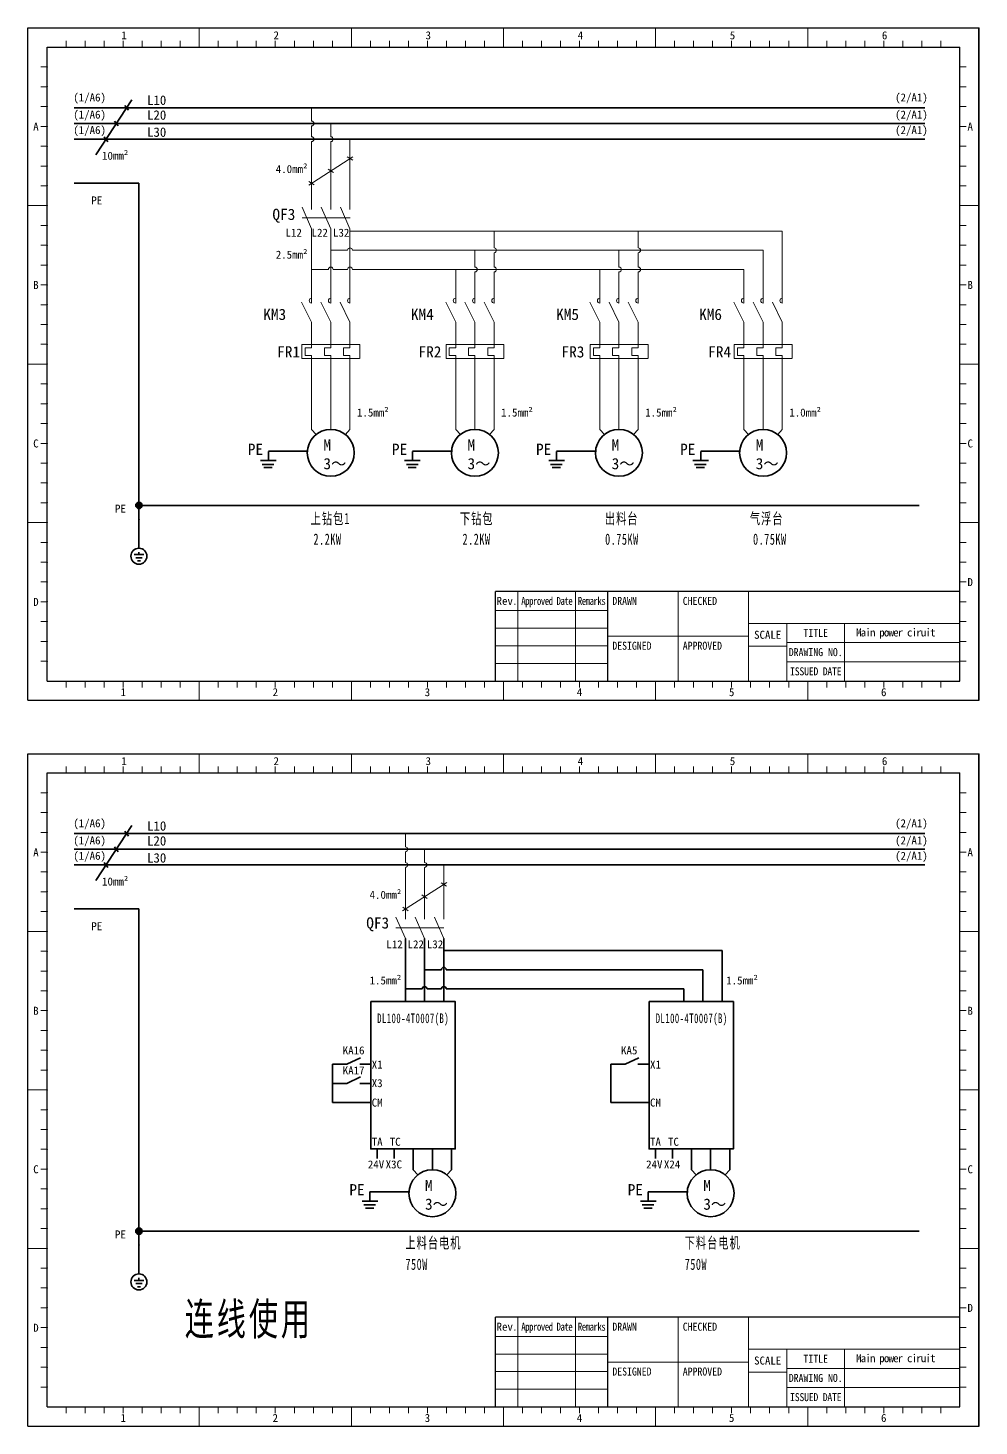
# Model space of a CAD drawing. Header units: millimetres. Extents: x 26 to 3546, y -73 to 3113.
# Drawn here: x 28.1 to 325.1, y 2229.7 to 2666.4 of the extents above; entities that cross this region are included whole.
import ezdxf

# ---------------------------------------------------------------- set-up
doc = ezdxf.new("R2010")
doc.units = ezdxf.units.MM
doc.header["$PDSIZE"] = -5
doc.layers.get('0').update_dxf_attribs({"lineweight": 35})
for name, color, linetype, lineweight in [('图框', 7, 'Continuous', 30), ('尺寸线层', 3, 'Continuous', 18), ('粗实线层', 7, 'Continuous', 35), ('细实线层', 7, 'Continuous', 18)]:
    doc.layers.add(name, color=color, linetype=linetype, lineweight=lineweight)
doc.styles.add('GG', font='')
doc.styles.add('SLDTEXTSTYLE0', font='', dxfattribs={"width": 0.7})
doc.styles.add('宋体', font='')
doc.styles.add('标准', font='', dxfattribs={"width": 0.667})
doc.styles.add('样式 1', font='')
doc.styles.get('GG').set_extended_font_data('宋体')
doc.styles.get('SLDTEXTSTYLE0').set_extended_font_data('宋体')
doc.styles.get('宋体').set_extended_font_data('宋体')
doc.styles.get('标准').set_extended_font_data('宋体')
doc.styles.get('样式 1').set_extended_font_data('宋体')

msp = doc.modelspace()

# ---------------------------------------------------------------- hatches: boundary and pattern name
h = msp.add_hatch(color=256)
edge = h.paths.add_edge_path(flags=0)
edge.add_arc((62.8, 2517.28), 1, 0, 360)
h = msp.add_hatch(color=256)
edge = h.paths.add_edge_path(flags=0)
edge.add_arc((62.8, 2290.57), 1, 0, 360)

# ---------------------------------------------------------------- linework, layer by layer
for p, q in [((60.63, 2644.01), (49.3, 2626.82)), ((58.36, 2642.18), (59.58, 2640.69)), ((117.48, 2641.46), (75.12, 2641.46)), ((55.13, 2637.28), (56.35, 2635.79)), ((117.48, 2636.56), (75.12, 2636.56)), ((51.9, 2632.38), (53.12, 2630.89)), ((117.23, 2631.66), (75.12, 2631.66)), ((62.8, 2617.95), (42.62, 2617.95)), ((62.8, 2503.91), (62.8, 2617.95)), ((62.8, 2517.28), (306.4, 2517.28)), ((62.8, 2501.91), (62.8, 2502.71)), ((61.3, 2501.91), (64.3, 2501.91)), ((61.8, 2500.91), (63.8, 2500.91)), ((62.3, 2499.91), (63.3, 2499.91)), ((60.63, 2417.31), (49.3, 2400.11)), ((58.36, 2415.48), (59.58, 2413.98)), ((117.48, 2414.76), (75.12, 2414.76)), ((55.13, 2410.58), (56.35, 2409.08)), ((117.48, 2409.86), (75.12, 2409.86)), ((51.9, 2405.68), (53.12, 2404.18)), ((117.23, 2404.96), (75.12, 2404.96)), ((62.8, 2391.25), (42.62, 2391.25)), ((62.8, 2277.21), (62.8, 2391.25)), ((62.8, 2290.57), (306.4, 2290.57)), ((62.8, 2275.21), (62.8, 2276.01)), ((61.3, 2275.21), (64.3, 2275.21)), ((61.8, 2274.21), (63.8, 2274.21)), ((62.3, 2273.21), (63.3, 2273.21))]:
    msp.add_line(p, q)
at = {"color": 0}
for p, q in [((42.62, 2641.46), (75.12, 2641.46)), ((117.48, 2641.46), (308.17, 2641.46)), ((42.62, 2636.56), (75.12, 2636.56)), ((117.48, 2636.56), (308.17, 2636.56)), ((42.62, 2631.66), (75.12, 2631.66)), ((117.23, 2631.66), (308.17, 2631.66)), ((42.62, 2414.76), (75.12, 2414.76)), ((117.48, 2414.76), (308.17, 2414.76)), ((42.62, 2409.86), (75.12, 2409.86)), ((117.48, 2409.86), (308.17, 2409.86)), ((42.62, 2404.96), (75.12, 2404.96)), ((117.23, 2404.96), (308.17, 2404.96))]:
    msp.add_line(p, q, dxfattribs=at)
at = {"color": 0, "linetype": 'ByBlock'}
for p, q in [((103.22, 2531.27), (103.22, 2534.14)), ((115.67, 2534.18), (103.23, 2534.18)), ((148.22, 2531.27), (148.22, 2534.14)), ((160.67, 2534.18), (148.23, 2534.18)), ((193.22, 2531.27), (193.22, 2534.14)), ((205.67, 2534.18), (193.23, 2534.18)), ((238.22, 2531.27), (238.22, 2534.14)), ((250.67, 2534.18), (238.23, 2534.18)), ((100.77, 2531.27), (105.67, 2531.27)), ((101.32, 2530.09), (104.97, 2530.09)), ((101.84, 2529.09), (104.42, 2529.09)), ((145.77, 2531.27), (150.67, 2531.27)), ((146.32, 2530.09), (149.97, 2530.09)), ((146.84, 2529.09), (149.42, 2529.09)), ((190.77, 2531.27), (195.67, 2531.27)), ((191.32, 2530.09), (194.97, 2530.09)), ((191.84, 2529.09), (194.42, 2529.09)), ((235.77, 2531.27), (240.67, 2531.27)), ((236.32, 2530.09), (239.97, 2530.09)), ((236.84, 2529.09), (239.42, 2529.09))]:
    msp.add_line(p, q, dxfattribs=at)
at = {"color": 3, "linetype": 'ByBlock'}
for p, q in [((134.93, 2299.98), (134.93, 2302.84)), ((147.39, 2302.89), (134.95, 2302.89)), ((221.84, 2299.98), (221.84, 2302.84)), ((234.3, 2302.89), (221.86, 2302.89)), ((132.48, 2299.98), (137.39, 2299.98)), ((133.03, 2298.8), (136.68, 2298.8)), ((133.56, 2297.79), (136.14, 2297.79)), ((219.39, 2299.98), (224.29, 2299.98)), ((219.94, 2298.8), (223.59, 2298.8)), ((220.47, 2297.79), (223.04, 2297.79))]:
    msp.add_line(p, q, dxfattribs=at)
at = {"color": 0, "linetype": 'ByBlock'}
for centre in [(122.71, 2533.7), (167.71, 2533.7), (212.71, 2533.7), (257.71, 2533.7)]:
    msp.add_circle(centre, 7.33, dxfattribs=at)
for centre, radius in [((62.8, 2517.28), 1), ((62.8, 2501.41), 2.5), ((62.8, 2290.57), 1), ((62.8, 2274.71), 2.5)]:
    msp.add_circle(centre, radius)
at = {"color": 3, "linetype": 'ByBlock'}
for centre in [(154.43, 2302.41), (241.33, 2302.41)]:
    msp.add_circle(centre, 7.33, dxfattribs=at)
for p in [(62.8, 2512.92), (62.8, 2512.92), (62.8, 2286.21), (62.8, 2286.21)]:
    msp.add_point(p)
at = {"layer": '图框'}
for p, q in [((28.15, 2456.41), (28.15, 2666.41)), ((28.15, 2666.41), (325.15, 2666.41)), ((325.13, 2456.41), (325.13, 2666.41)), ((325.15, 2456.41), (325.15, 2666.41)), ((34.15, 2462.41), (34.15, 2660.41)), ((34.15, 2660.41), (319.13, 2660.41)), ((319.15, 2462.41), (319.13, 2660.41)), ((319.13, 2462.41), (319.13, 2660.41)), ((319.15, 2490.41), (174.15, 2490.41)), ((174.15, 2462.41), (174.15, 2490.41)), ((209.15, 2490.41), (209.15, 2462.41)), ((34.15, 2462.41), (319.15, 2462.41)), ((28.15, 2456.41), (325.15, 2456.41)), ((28.15, 2229.7), (28.15, 2439.7)), ((28.15, 2439.7), (325.15, 2439.7)), ((325.13, 2229.7), (325.13, 2439.7)), ((325.15, 2229.7), (325.15, 2439.7)), ((34.15, 2235.7), (34.15, 2433.7)), ((34.15, 2433.7), (319.13, 2433.7)), ((319.15, 2235.7), (319.13, 2433.7)), ((319.13, 2235.7), (319.13, 2433.7)), ((319.15, 2263.7), (174.15, 2263.7)), ((174.15, 2235.7), (174.15, 2263.7)), ((209.15, 2263.7), (209.15, 2235.7)), ((34.15, 2235.7), (319.15, 2235.7)), ((28.15, 2229.7), (325.15, 2229.7))]:
    msp.add_line(p, q, dxfattribs=at)
at = {"layer": '图框', "lineweight": 15}
for p, q in [((181.15, 2490.41), (181.15, 2462.41)), ((199.15, 2490.41), (199.15, 2462.41)), ((231.15, 2490.41), (231.15, 2462.41)), ((253.15, 2490.41), (253.15, 2462.41)), ((174.15, 2484.41), (209.15, 2484.41)), ((174.15, 2478.91), (209.15, 2478.91)), ((209.15, 2476.41), (253.15, 2476.41)), ((253.15, 2480.41), (319.15, 2480.41)), ((265.15, 2480.41), (265.15, 2462.41)), ((283.15, 2480.41), (283.15, 2462.41)), ((174.15, 2473.41), (209.15, 2473.41)), ((253.15, 2473.26), (265.15, 2473.26)), ((265.15, 2474.41), (319.15, 2474.41)), ((174.15, 2467.91), (209.15, 2467.91)), ((265.15, 2468.41), (319.15, 2468.41)), ((319.15, 2462.41), (174.15, 2462.41)), ((181.15, 2263.7), (181.15, 2235.7)), ((199.15, 2263.7), (199.15, 2235.7)), ((231.15, 2263.7), (231.15, 2235.7)), ((253.15, 2263.7), (253.15, 2235.7)), ((174.15, 2257.7), (209.15, 2257.7)), ((253.15, 2253.7), (319.15, 2253.7)), ((265.15, 2253.7), (265.15, 2235.7)), ((283.15, 2253.7), (283.15, 2235.7)), ((174.15, 2252.2), (209.15, 2252.2)), ((209.15, 2249.7), (253.15, 2249.7)), ((174.15, 2246.7), (209.15, 2246.7)), ((253.15, 2246.56), (265.15, 2246.56)), ((265.15, 2247.7), (319.15, 2247.7)), ((174.15, 2241.2), (209.15, 2241.2)), ((265.15, 2241.7), (319.15, 2241.7)), ((319.15, 2235.7), (174.15, 2235.7))]:
    msp.add_line(p, q, dxfattribs=at)
at = {"layer": '粗实线层', "lineweight": 15}
for p, q in [((116.71, 2641.46), (116.71, 2637.31)), ((116.71, 2635.81), (116.71, 2632.41)), ((122.71, 2636.56), (122.71, 2632.41)), ((116.71, 2630.91), (116.71, 2609.71)), ((122.71, 2630.91), (122.71, 2609.71)), ((128.71, 2631.66), (128.71, 2609.71)), ((129.59, 2626.17), (115.83, 2617.34)), ((127.86, 2626.14), (129.56, 2625.08)), ((121.86, 2622.29), (123.56, 2621.23)), ((115.86, 2618.43), (117.56, 2617.37)), ((116.71, 2603.71), (113.75, 2610.38)), ((122.71, 2603.71), (119.75, 2610.38)), ((128.71, 2603.71), (125.75, 2610.38)), ((113.73, 2607.05), (128.73, 2607.05)), ((116.71, 2603.71), (116.71, 2580.47)), ((122.71, 2603.71), (122.71, 2580.47)), ((128.67, 2602.96), (263.71, 2602.96)), ((128.71, 2603.71), (128.71, 2580.47)), ((173.71, 2602.96), (173.71, 2597.71)), ((218.71, 2602.96), (218.71, 2597.71)), ((263.71, 2602.96), (263.71, 2596.21)), ((122.71, 2596.96), (127.96, 2596.96)), ((129.46, 2596.96), (257.71, 2596.96)), ((167.71, 2596.96), (167.71, 2591.71)), ((173.71, 2596.21), (173.71, 2591.71)), ((212.71, 2596.96), (212.71, 2591.71)), ((218.71, 2596.21), (218.71, 2591.71)), ((257.71, 2596.96), (257.71, 2590.21)), ((263.71, 2596.21), (263.71, 2590.21)), ((116.71, 2590.96), (121.96, 2590.96)), ((123.46, 2590.96), (127.96, 2590.96)), ((129.46, 2590.96), (251.71, 2590.96)), ((161.71, 2590.96), (161.71, 2580.47)), ((167.71, 2590.21), (167.71, 2580.47)), ((173.71, 2590.21), (173.71, 2580.47)), ((206.71, 2590.96), (206.71, 2580.47)), ((212.71, 2590.21), (212.71, 2580.47)), ((218.71, 2590.21), (218.71, 2580.47)), ((251.71, 2590.96), (251.71, 2580.47)), ((257.71, 2590.21), (257.71, 2580.47)), ((263.71, 2590.21), (263.71, 2580.47)), ((116.71, 2574.47), (113.6, 2580.78)), ((122.71, 2574.47), (119.6, 2580.78)), ((128.71, 2574.47), (125.6, 2580.78)), ((161.71, 2574.47), (158.6, 2580.78)), ((167.71, 2574.47), (164.6, 2580.78)), ((173.71, 2574.47), (170.6, 2580.78)), ((206.71, 2574.47), (203.6, 2580.78)), ((212.71, 2574.47), (209.6, 2580.78)), ((218.71, 2574.47), (215.6, 2580.78)), ((251.71, 2574.47), (248.6, 2580.78)), ((257.71, 2574.47), (254.6, 2580.78)), ((263.71, 2574.47), (260.6, 2580.78)), ((116.71, 2574.47), (116.71, 2566.52)), ((122.71, 2574.47), (122.71, 2566.52)), ((128.71, 2574.47), (128.71, 2566.52)), ((161.71, 2574.47), (161.71, 2566.52)), ((167.71, 2574.47), (167.71, 2566.52)), ((173.71, 2574.47), (173.71, 2566.52)), ((206.71, 2574.47), (206.71, 2566.52)), ((212.71, 2574.47), (212.71, 2566.52)), ((218.71, 2574.47), (218.71, 2566.52)), ((251.71, 2574.47), (251.71, 2566.52)), ((257.71, 2574.47), (257.71, 2566.52)), ((263.71, 2574.47), (263.71, 2566.52)), ((113.71, 2567.52), (131.78, 2567.52)), ((113.71, 2567.52), (113.71, 2563.11)), ((114.71, 2566.52), (114.71, 2564.11)), ((114.71, 2566.52), (116.71, 2566.52)), ((114.71, 2564.11), (116.71, 2564.11)), ((116.71, 2564.11), (116.71, 2541.03)), ((120.71, 2566.52), (120.71, 2564.11)), ((120.71, 2566.52), (122.71, 2566.52)), ((120.71, 2564.11), (122.71, 2564.11)), ((122.71, 2564.11), (122.71, 2541.03)), ((126.71, 2566.52), (126.71, 2564.11)), ((126.71, 2566.52), (128.71, 2566.52)), ((126.71, 2564.11), (128.71, 2564.11)), ((128.71, 2564.11), (128.71, 2541.03)), ((131.78, 2567.52), (131.78, 2563.11)), ((158.71, 2567.52), (176.78, 2567.52)), ((158.71, 2567.52), (158.71, 2563.11)), ((159.71, 2566.52), (159.71, 2564.11)), ((159.71, 2566.52), (161.71, 2566.52)), ((159.71, 2564.11), (161.71, 2564.11)), ((161.71, 2564.11), (161.71, 2541.03)), ((165.71, 2566.52), (165.71, 2564.11)), ((165.71, 2566.52), (167.71, 2566.52)), ((165.71, 2564.11), (167.71, 2564.11)), ((167.71, 2564.11), (167.71, 2541.03)), ((171.71, 2566.52), (171.71, 2564.11)), ((171.71, 2566.52), (173.71, 2566.52)), ((171.71, 2564.11), (173.71, 2564.11)), ((173.71, 2564.11), (173.71, 2541.03)), ((176.78, 2567.52), (176.78, 2563.11)), ((203.71, 2567.52), (221.78, 2567.52)), ((203.71, 2567.52), (203.71, 2563.11)), ((204.71, 2566.52), (204.71, 2564.11)), ((204.71, 2566.52), (206.71, 2566.52)), ((204.71, 2564.11), (206.71, 2564.11)), ((206.71, 2564.11), (206.71, 2541.03)), ((210.71, 2566.52), (210.71, 2564.11)), ((210.71, 2566.52), (212.71, 2566.52)), ((210.71, 2564.11), (212.71, 2564.11)), ((212.71, 2564.11), (212.71, 2541.03)), ((216.71, 2566.52), (216.71, 2564.11)), ((216.71, 2566.52), (218.71, 2566.52)), ((216.71, 2564.11), (218.71, 2564.11)), ((218.71, 2564.11), (218.71, 2541.03)), ((221.78, 2567.52), (221.78, 2563.11)), ((248.71, 2567.52), (266.78, 2567.52)), ((248.71, 2567.52), (248.71, 2563.11)), ((249.71, 2566.52), (249.71, 2564.11)), ((249.71, 2566.52), (251.71, 2566.52)), ((249.71, 2564.11), (251.71, 2564.11)), ((251.71, 2564.11), (251.71, 2541.03)), ((255.71, 2566.52), (255.71, 2564.11)), ((255.71, 2566.52), (257.71, 2566.52)), ((255.71, 2564.11), (257.71, 2564.11)), ((257.71, 2564.11), (257.71, 2541.03)), ((261.71, 2566.52), (261.71, 2564.11)), ((261.71, 2566.52), (263.71, 2566.52)), ((261.71, 2564.11), (263.71, 2564.11)), ((263.71, 2564.11), (263.71, 2541.03)), ((266.78, 2567.52), (266.78, 2563.11)), ((113.71, 2563.11), (131.71, 2563.11)), ((158.71, 2563.11), (176.71, 2563.11)), ((203.71, 2563.11), (221.71, 2563.11)), ((248.71, 2563.11), (266.71, 2563.11)), ((118.17, 2539.45), (116.71, 2541.03)), ((128.71, 2541.03), (127.29, 2539.42)), ((163.17, 2539.45), (161.71, 2541.03)), ((173.71, 2541.03), (172.29, 2539.42)), ((208.17, 2539.45), (206.71, 2541.03)), ((218.71, 2541.03), (217.29, 2539.42)), ((253.17, 2539.45), (251.71, 2541.03)), ((263.71, 2541.03), (262.29, 2539.42))]:
    msp.add_line(p, q, dxfattribs=at)
at = {"layer": '粗实线层', "color": 3, "lineweight": 15}
for p, q in [((146.01, 2414.76), (146.01, 2410.61)), ((146.01, 2409.11), (146.01, 2405.71)), ((152.01, 2409.86), (152.01, 2405.71)), ((146.01, 2404.21), (146.01, 2388.01)), ((152.01, 2404.21), (152.01, 2388.01)), ((158.01, 2404.96), (158.01, 2388.01)), ((158.9, 2399.47), (145.13, 2390.63)), ((157.17, 2399.43), (158.86, 2398.37)), ((151.16, 2395.58), (152.86, 2394.52)), ((145.17, 2391.73), (146.86, 2390.67)), ((143.03, 2385.34), (158.03, 2385.34)), ((146.01, 2382.01), (143.05, 2388.68)), ((152.01, 2382.01), (149.05, 2388.68)), ((158.01, 2382.01), (155.05, 2388.68)), ((149.88, 2308.15), (148.43, 2309.73)), ((160.43, 2309.73), (159, 2308.13)), ((236.79, 2308.15), (235.33, 2309.73)), ((247.33, 2309.73), (245.91, 2308.13))]:
    msp.add_line(p, q, dxfattribs=at)
at = {"layer": '粗实线层', "color": 3}
for p, q in [((146.01, 2382.01), (146.01, 2362.31)), ((152.01, 2382.01), (152.01, 2362.31)), ((158.01, 2382.01), (158.01, 2362.31)), ((158.19, 2378.22), (244.92, 2378.22)), ((244.92, 2378.22), (244.92, 2362.31)), ((152.01, 2372.22), (157.26, 2372.22)), ((158.76, 2372.22), (238.92, 2372.22)), ((238.92, 2372.16), (238.92, 2362.31)), ((146.01, 2366.22), (151.26, 2366.22)), ((152.76, 2366.22), (157.26, 2366.22)), ((158.76, 2366.22), (232.92, 2366.22)), ((232.92, 2366.22), (232.92, 2362.31)), ((127.74, 2342.72), (123.24, 2342.72)), ((123.24, 2342.72), (123.24, 2330.72)), ((127.74, 2342.72), (132.04, 2344.75)), ((135.24, 2342.72), (131.74, 2342.72)), ((214.64, 2342.72), (210.14, 2342.72)), ((210.14, 2342.72), (210.14, 2330.72)), ((214.64, 2342.72), (218.95, 2344.75)), ((222.14, 2342.72), (218.64, 2342.72)), ((127.74, 2336.72), (123.24, 2336.72)), ((127.74, 2336.72), (132.04, 2338.75)), ((135.24, 2336.72), (131.74, 2336.72)), ((131.74, 2330.72), (123.24, 2330.72)), ((135.24, 2330.72), (131.74, 2330.72)), ((218.64, 2330.72), (210.14, 2330.72)), ((222.14, 2330.72), (218.64, 2330.72)), ((137.16, 2316.28), (137.16, 2313.28)), ((142.51, 2316.28), (142.51, 2313.28)), ((148.43, 2309.73), (148.43, 2316.27)), ((154.43, 2309.73), (154.43, 2316.27)), ((160.43, 2309.73), (160.43, 2316.27)), ((224.07, 2316.28), (224.07, 2313.28)), ((229.42, 2316.28), (229.42, 2313.28)), ((235.33, 2309.73), (235.33, 2316.27)), ((241.33, 2309.73), (241.33, 2316.27)), ((247.33, 2309.73), (247.33, 2316.27))]:
    msp.add_line(p, q, dxfattribs=at)
for points in [[(135.19, 2362.31), (135.19, 2316.27), (161.56, 2316.27), (161.56, 2362.31)], [(222.09, 2362.31), (222.09, 2316.27), (248.47, 2316.27), (248.47, 2362.31)]]:
    msp.add_lwpolyline(points, close=True, dxfattribs=at)
at = {"layer": '粗实线层', "lineweight": 15}
for centre, start, end in [((116.71, 2636.56), 270, 90), ((116.71, 2631.66), 270, 90), ((122.71, 2631.66), 270, 90), ((128.71, 2596.96), 0, 180), ((173.71, 2596.96), 270, 90), ((218.71, 2596.96), 270, 90), ((122.71, 2590.96), 360, 180), ((128.71, 2590.96), 0, 180), ((167.71, 2590.96), 270, 90), ((173.71, 2590.96), 270, 90), ((212.71, 2590.96), 270, 90), ((218.71, 2590.96), 270, 90), ((116.71, 2581.22), 90, 270), ((122.71, 2581.22), 90, 270), ((128.71, 2581.22), 90, 270), ((161.71, 2581.22), 90, 270), ((167.71, 2581.22), 90, 270), ((173.71, 2581.22), 90, 270), ((206.71, 2581.22), 90, 270), ((212.71, 2581.22), 90, 270), ((218.71, 2581.22), 90, 270), ((251.71, 2581.22), 90, 270), ((257.71, 2581.22), 90, 270), ((263.71, 2581.22), 90, 270)]:
    msp.add_arc(centre, 0.75, start, end, dxfattribs=at)
at = {"layer": '粗实线层', "color": 3, "lineweight": 15}
for centre in [(146.01, 2409.86), (146.01, 2404.96), (152.01, 2404.96)]:
    msp.add_arc(centre, 0.75, 270, 90, dxfattribs=at)
at = {"layer": '粗实线层', "color": 3}
for centre in [(158.01, 2372.22), (152.01, 2366.22), (158.01, 2366.22)]:
    msp.add_arc(centre, 0.75, 0, 180, dxfattribs=at)
at = {"layer": '细实线层'}
for p, q in [((81.64, 2660.41), (81.64, 2666.41)), ((129.14, 2660.41), (129.14, 2666.41)), ((176.64, 2660.41), (176.64, 2666.41)), ((224.14, 2660.41), (224.14, 2666.41)), ((271.64, 2660.41), (271.64, 2666.41)), ((40.08, 2660.41), (40.08, 2662.41)), ((46.02, 2660.41), (46.02, 2662.41)), ((51.96, 2660.41), (51.96, 2662.41)), ((57.89, 2660.41), (57.89, 2662.41)), ((63.83, 2660.41), (63.83, 2662.41)), ((69.77, 2660.41), (69.77, 2662.41)), ((75.71, 2660.41), (75.71, 2662.41)), ((87.58, 2660.41), (87.58, 2662.41)), ((93.52, 2660.41), (93.52, 2662.41)), ((99.46, 2660.41), (99.46, 2662.41)), ((105.39, 2660.41), (105.39, 2662.41)), ((105.39, 2660.41), (105.39, 2662.41)), ((111.33, 2660.41), (111.33, 2662.41)), ((117.27, 2660.41), (117.27, 2662.41)), ((123.2, 2660.41), (123.2, 2662.41)), ((135.08, 2660.41), (135.08, 2662.41)), ((141.02, 2660.41), (141.02, 2662.41)), ((146.95, 2660.41), (146.95, 2662.41)), ((152.89, 2660.41), (152.89, 2662.41)), ((158.83, 2660.41), (158.83, 2662.41)), ((164.77, 2660.41), (164.77, 2662.41)), ((170.7, 2660.41), (170.7, 2662.41)), ((170.7, 2660.41), (170.7, 2662.41)), ((182.58, 2660.41), (182.58, 2662.41)), ((188.51, 2660.41), (188.51, 2662.41)), ((194.45, 2660.41), (194.45, 2662.41)), ((200.39, 2660.41), (200.39, 2662.41)), ((206.33, 2660.41), (206.33, 2662.41)), ((212.26, 2660.41), (212.26, 2662.41)), ((218.2, 2660.41), (218.2, 2662.41)), ((230.08, 2660.41), (230.08, 2662.41)), ((236.01, 2660.41), (236.01, 2662.41)), ((236.01, 2660.41), (236.01, 2662.41)), ((241.95, 2660.41), (241.95, 2662.41)), ((247.89, 2660.41), (247.89, 2662.41)), ((253.82, 2660.41), (253.82, 2662.41)), ((259.76, 2660.41), (259.76, 2662.41)), ((265.7, 2660.41), (265.7, 2662.41)), ((277.57, 2660.41), (277.57, 2662.41)), ((283.51, 2660.41), (283.51, 2662.41)), ((289.45, 2660.41), (289.45, 2662.41)), ((295.39, 2660.41), (295.39, 2662.41)), ((301.32, 2660.41), (301.32, 2662.41)), ((301.32, 2660.41), (301.32, 2662.41)), ((307.26, 2660.41), (307.26, 2662.41)), ((313.2, 2660.41), (313.2, 2662.41)), ((34.15, 2654.22), (32.15, 2654.22)), ((319.13, 2654.22), (321.13, 2654.22)), ((34.15, 2648.03), (32.15, 2648.03)), ((319.13, 2648.03), (321.13, 2648.03)), ((34.15, 2641.85), (32.15, 2641.85)), ((319.13, 2641.85), (321.13, 2641.85)), ((34.15, 2635.66), (32.15, 2635.66)), ((34.15, 2635.66), (32.15, 2635.66)), ((319.13, 2635.66), (321.13, 2635.66)), ((319.13, 2635.66), (321.13, 2635.66)), ((34.15, 2629.47), (32.15, 2629.47)), ((319.13, 2629.47), (321.13, 2629.47)), ((34.15, 2623.28), (32.15, 2623.28)), ((319.13, 2623.28), (321.13, 2623.28)), ((34.15, 2617.1), (32.15, 2617.1)), ((319.13, 2617.1), (321.13, 2617.1)), ((34.15, 2610.91), (28.15, 2610.91)), ((319.13, 2610.91), (325.13, 2610.91)), ((34.15, 2604.72), (32.15, 2604.72)), ((319.13, 2604.72), (321.13, 2604.72)), ((34.15, 2598.53), (32.15, 2598.53)), ((319.13, 2598.53), (321.13, 2598.53)), ((34.15, 2592.35), (32.15, 2592.35)), ((319.13, 2592.35), (321.13, 2592.35)), ((34.15, 2586.16), (32.15, 2586.16)), ((319.13, 2586.16), (321.13, 2586.16)), ((34.15, 2579.97), (32.15, 2579.97)), ((34.15, 2579.97), (32.15, 2579.97)), ((319.13, 2579.97), (321.13, 2579.97)), ((319.13, 2579.97), (321.13, 2579.97)), ((34.15, 2573.78), (32.15, 2573.78)), ((319.13, 2573.78), (321.13, 2573.78)), ((34.15, 2567.6), (32.15, 2567.6)), ((319.13, 2567.6), (321.13, 2567.6)), ((34.15, 2561.41), (28.15, 2561.41)), ((319.13, 2561.41), (325.13, 2561.41)), ((34.15, 2555.22), (32.15, 2555.22)), ((319.13, 2555.22), (321.13, 2555.22)), ((34.15, 2549.03), (32.15, 2549.03)), ((319.13, 2549.03), (321.13, 2549.03)), ((34.15, 2542.85), (32.15, 2542.85)), ((319.13, 2542.85), (321.13, 2542.85)), ((34.15, 2536.66), (32.15, 2536.66)), ((319.13, 2536.66), (321.13, 2536.66)), ((34.15, 2530.47), (32.15, 2530.47)), ((319.13, 2530.47), (321.13, 2530.47)), ((34.15, 2524.28), (32.15, 2524.28)), ((34.15, 2524.28), (32.15, 2524.28)), ((319.13, 2524.28), (321.13, 2524.28)), ((319.13, 2524.28), (321.13, 2524.28)), ((34.15, 2518.1), (32.15, 2518.1)), ((319.13, 2518.1), (321.13, 2518.1)), ((34.15, 2511.91), (28.15, 2511.91)), ((319.13, 2511.91), (325.13, 2511.91)), ((34.15, 2505.72), (32.15, 2505.72)), ((319.13, 2505.72), (321.13, 2505.72)), ((34.15, 2499.53), (32.15, 2499.53)), ((319.13, 2499.53), (321.13, 2499.53)), ((34.15, 2493.35), (32.15, 2493.35)), ((319.13, 2493.35), (321.13, 2493.35)), ((34.15, 2487.16), (32.15, 2487.16)), ((319.13, 2487.16), (321.13, 2487.16)), ((34.15, 2480.97), (32.15, 2480.97)), ((319.13, 2480.97), (321.13, 2480.97)), ((34.15, 2474.78), (32.15, 2474.78)), ((319.13, 2474.78), (321.13, 2474.78)), ((34.15, 2468.6), (32.15, 2468.6)), ((319.13, 2468.6), (321.13, 2468.6)), ((40.08, 2462.41), (40.08, 2460.41)), ((46.02, 2462.41), (46.02, 2460.41)), ((51.96, 2462.41), (51.96, 2460.41)), ((57.89, 2462.41), (57.89, 2460.41)), ((63.83, 2462.41), (63.83, 2460.41)), ((69.77, 2462.41), (69.77, 2460.41)), ((75.71, 2462.41), (75.71, 2460.41)), ((81.64, 2462.41), (81.64, 2456.41)), ((87.58, 2462.41), (87.58, 2460.41)), ((93.52, 2462.41), (93.52, 2460.41)), ((99.46, 2462.41), (99.46, 2460.41)), ((105.39, 2462.41), (105.39, 2460.41)), ((105.39, 2462.41), (105.39, 2460.41)), ((111.33, 2462.41), (111.33, 2460.41)), ((117.27, 2462.41), (117.27, 2460.41)), ((123.2, 2462.41), (123.2, 2460.41)), ((129.14, 2462.41), (129.14, 2456.41)), ((135.08, 2462.41), (135.08, 2460.41)), ((141.02, 2462.41), (141.02, 2460.41)), ((146.95, 2462.41), (146.95, 2460.41)), ((152.89, 2462.41), (152.89, 2460.41)), ((158.83, 2462.41), (158.83, 2460.41)), ((164.77, 2462.41), (164.77, 2460.41)), ((170.7, 2462.41), (170.7, 2460.41)), ((170.7, 2462.41), (170.7, 2460.41)), ((176.64, 2462.41), (176.64, 2456.41)), ((182.58, 2462.41), (182.58, 2460.41)), ((188.51, 2462.41), (188.51, 2460.41)), ((194.45, 2462.41), (194.45, 2460.41)), ((200.39, 2462.41), (200.39, 2460.41)), ((206.33, 2462.41), (206.33, 2460.41)), ((212.26, 2462.41), (212.26, 2460.41)), ((218.2, 2462.41), (218.2, 2460.41)), ((224.14, 2462.41), (224.14, 2456.41)), ((230.08, 2462.41), (230.08, 2460.41)), ((236.01, 2462.41), (236.01, 2460.41)), ((236.01, 2462.41), (236.01, 2460.41)), ((241.95, 2462.41), (241.95, 2460.41)), ((247.89, 2462.41), (247.89, 2460.41)), ((253.82, 2462.41), (253.82, 2460.41)), ((259.76, 2462.41), (259.76, 2460.41)), ((265.7, 2462.41), (265.7, 2460.41)), ((271.64, 2462.41), (271.64, 2456.41)), ((277.57, 2462.41), (277.57, 2460.41)), ((283.51, 2462.41), (283.51, 2460.41)), ((289.45, 2462.41), (289.45, 2460.41)), ((295.39, 2462.41), (295.39, 2460.41)), ((301.32, 2462.41), (301.32, 2460.41)), ((301.32, 2462.41), (301.32, 2460.41)), ((307.26, 2462.41), (307.26, 2460.41)), ((313.2, 2462.41), (313.2, 2460.41)), ((81.64, 2433.7), (81.64, 2439.7)), ((129.14, 2433.7), (129.14, 2439.7)), ((176.64, 2433.7), (176.64, 2439.7)), ((224.14, 2433.7), (224.14, 2439.7)), ((271.64, 2433.7), (271.64, 2439.7)), ((40.08, 2433.7), (40.08, 2435.7)), ((46.02, 2433.7), (46.02, 2435.7)), ((51.96, 2433.7), (51.96, 2435.7)), ((57.89, 2433.7), (57.89, 2435.7)), ((63.83, 2433.7), (63.83, 2435.7)), ((69.77, 2433.7), (69.77, 2435.7)), ((75.71, 2433.7), (75.71, 2435.7)), ((87.58, 2433.7), (87.58, 2435.7)), ((93.52, 2433.7), (93.52, 2435.7)), ((99.46, 2433.7), (99.46, 2435.7)), ((105.39, 2433.7), (105.39, 2435.7)), ((105.39, 2433.7), (105.39, 2435.7)), ((111.33, 2433.7), (111.33, 2435.7)), ((117.27, 2433.7), (117.27, 2435.7)), ((123.2, 2433.7), (123.2, 2435.7)), ((135.08, 2433.7), (135.08, 2435.7)), ((141.02, 2433.7), (141.02, 2435.7)), ((146.95, 2433.7), (146.95, 2435.7)), ((152.89, 2433.7), (152.89, 2435.7)), ((158.83, 2433.7), (158.83, 2435.7)), ((164.77, 2433.7), (164.77, 2435.7)), ((170.7, 2433.7), (170.7, 2435.7)), ((170.7, 2433.7), (170.7, 2435.7)), ((182.58, 2433.7), (182.58, 2435.7)), ((188.51, 2433.7), (188.51, 2435.7)), ((194.45, 2433.7), (194.45, 2435.7)), ((200.39, 2433.7), (200.39, 2435.7)), ((206.33, 2433.7), (206.33, 2435.7)), ((212.26, 2433.7), (212.26, 2435.7)), ((218.2, 2433.7), (218.2, 2435.7)), ((230.08, 2433.7), (230.08, 2435.7)), ((236.01, 2433.7), (236.01, 2435.7)), ((236.01, 2433.7), (236.01, 2435.7)), ((241.95, 2433.7), (241.95, 2435.7)), ((247.89, 2433.7), (247.89, 2435.7)), ((253.82, 2433.7), (253.82, 2435.7)), ((259.76, 2433.7), (259.76, 2435.7)), ((265.7, 2433.7), (265.7, 2435.7)), ((277.57, 2433.7), (277.57, 2435.7)), ((283.51, 2433.7), (283.51, 2435.7)), ((289.45, 2433.7), (289.45, 2435.7)), ((295.39, 2433.7), (295.39, 2435.7)), ((301.32, 2433.7), (301.32, 2435.7)), ((301.32, 2433.7), (301.32, 2435.7)), ((307.26, 2433.7), (307.26, 2435.7)), ((313.2, 2433.7), (313.2, 2435.7)), ((34.15, 2427.52), (32.15, 2427.52)), ((319.13, 2427.52), (321.13, 2427.52)), ((34.15, 2421.33), (32.15, 2421.33)), ((319.13, 2421.33), (321.13, 2421.33)), ((34.15, 2415.14), (32.15, 2415.14)), ((319.13, 2415.14), (321.13, 2415.14)), ((34.15, 2408.95), (32.15, 2408.95)), ((34.15, 2408.95), (32.15, 2408.95)), ((319.13, 2408.95), (321.13, 2408.95)), ((319.13, 2408.95), (321.13, 2408.95)), ((34.15, 2402.77), (32.15, 2402.77)), ((319.13, 2402.77), (321.13, 2402.77)), ((34.15, 2396.58), (32.15, 2396.58)), ((319.13, 2396.58), (321.13, 2396.58)), ((34.15, 2390.39), (32.15, 2390.39)), ((319.13, 2390.39), (321.13, 2390.39)), ((34.15, 2384.2), (28.15, 2384.2)), ((319.13, 2384.2), (325.13, 2384.2)), ((34.15, 2378.02), (32.15, 2378.02)), ((319.13, 2378.02), (321.13, 2378.02)), ((34.15, 2371.83), (32.15, 2371.83)), ((319.13, 2371.83), (321.13, 2371.83)), ((34.15, 2365.64), (32.15, 2365.64)), ((319.13, 2365.64), (321.13, 2365.64)), ((34.15, 2359.45), (32.15, 2359.45)), ((319.13, 2359.45), (321.13, 2359.45)), ((34.15, 2353.27), (32.15, 2353.27)), ((34.15, 2353.27), (32.15, 2353.27)), ((319.13, 2353.27), (321.13, 2353.27)), ((319.13, 2353.27), (321.13, 2353.27)), ((34.15, 2347.08), (32.15, 2347.08)), ((319.13, 2347.08), (321.13, 2347.08)), ((34.15, 2340.89), (32.15, 2340.89)), ((319.13, 2340.89), (321.13, 2340.89)), ((34.15, 2334.7), (28.15, 2334.7)), ((319.13, 2334.7), (325.13, 2334.7)), ((34.15, 2328.52), (32.15, 2328.52)), ((319.13, 2328.52), (321.13, 2328.52)), ((34.15, 2322.33), (32.15, 2322.33)), ((319.13, 2322.33), (321.13, 2322.33)), ((34.15, 2316.14), (32.15, 2316.14)), ((319.13, 2316.14), (321.13, 2316.14)), ((34.15, 2309.95), (32.15, 2309.95)), ((319.13, 2309.95), (321.13, 2309.95)), ((34.15, 2303.77), (32.15, 2303.77)), ((319.13, 2303.77), (321.13, 2303.77)), ((34.15, 2297.58), (32.15, 2297.58)), ((34.15, 2297.58), (32.15, 2297.58)), ((319.13, 2297.58), (321.13, 2297.58)), ((319.13, 2297.58), (321.13, 2297.58)), ((34.15, 2291.39), (32.15, 2291.39)), ((319.13, 2291.39), (321.13, 2291.39)), ((34.15, 2285.2), (28.15, 2285.2)), ((319.13, 2285.2), (325.13, 2285.2)), ((34.15, 2279.02), (32.15, 2279.02)), ((319.13, 2279.02), (321.13, 2279.02)), ((34.15, 2272.83), (32.15, 2272.83)), ((319.13, 2272.83), (321.13, 2272.83)), ((34.15, 2266.64), (32.15, 2266.64)), ((319.13, 2266.64), (321.13, 2266.64)), ((34.15, 2260.45), (32.15, 2260.45)), ((319.13, 2260.45), (321.13, 2260.45)), ((34.15, 2254.27), (32.15, 2254.27)), ((319.13, 2254.27), (321.13, 2254.27)), ((34.15, 2248.08), (32.15, 2248.08)), ((319.13, 2248.08), (321.13, 2248.08)), ((34.15, 2241.89), (32.15, 2241.89)), ((319.13, 2241.89), (321.13, 2241.89)), ((40.08, 2235.7), (40.08, 2233.7)), ((46.02, 2235.7), (46.02, 2233.7)), ((51.96, 2235.7), (51.96, 2233.7)), ((57.89, 2235.7), (57.89, 2233.7)), ((63.83, 2235.7), (63.83, 2233.7)), ((69.77, 2235.7), (69.77, 2233.7)), ((75.71, 2235.7), (75.71, 2233.7)), ((81.64, 2235.7), (81.64, 2229.7)), ((87.58, 2235.7), (87.58, 2233.7)), ((93.52, 2235.7), (93.52, 2233.7)), ((99.46, 2235.7), (99.46, 2233.7)), ((105.39, 2235.7), (105.39, 2233.7)), ((105.39, 2235.7), (105.39, 2233.7)), ((111.33, 2235.7), (111.33, 2233.7)), ((117.27, 2235.7), (117.27, 2233.7)), ((123.2, 2235.7), (123.2, 2233.7)), ((129.14, 2235.7), (129.14, 2229.7)), ((135.08, 2235.7), (135.08, 2233.7)), ((141.02, 2235.7), (141.02, 2233.7)), ((146.95, 2235.7), (146.95, 2233.7)), ((152.89, 2235.7), (152.89, 2233.7)), ((158.83, 2235.7), (158.83, 2233.7)), ((164.77, 2235.7), (164.77, 2233.7)), ((170.7, 2235.7), (170.7, 2233.7)), ((170.7, 2235.7), (170.7, 2233.7)), ((176.64, 2235.7), (176.64, 2229.7)), ((182.58, 2235.7), (182.58, 2233.7)), ((188.51, 2235.7), (188.51, 2233.7)), ((194.45, 2235.7), (194.45, 2233.7)), ((200.39, 2235.7), (200.39, 2233.7)), ((206.33, 2235.7), (206.33, 2233.7)), ((212.26, 2235.7), (212.26, 2233.7)), ((218.2, 2235.7), (218.2, 2233.7)), ((224.14, 2235.7), (224.14, 2229.7)), ((230.08, 2235.7), (230.08, 2233.7)), ((236.01, 2235.7), (236.01, 2233.7)), ((236.01, 2235.7), (236.01, 2233.7)), ((241.95, 2235.7), (241.95, 2233.7)), ((247.89, 2235.7), (247.89, 2233.7)), ((253.82, 2235.7), (253.82, 2233.7)), ((259.76, 2235.7), (259.76, 2233.7)), ((265.7, 2235.7), (265.7, 2233.7)), ((271.64, 2235.7), (271.64, 2229.7)), ((277.57, 2235.7), (277.57, 2233.7)), ((283.51, 2235.7), (283.51, 2233.7)), ((289.45, 2235.7), (289.45, 2233.7)), ((295.39, 2235.7), (295.39, 2233.7)), ((301.32, 2235.7), (301.32, 2233.7)), ((301.32, 2235.7), (301.32, 2233.7)), ((307.26, 2235.7), (307.26, 2233.7)), ((313.2, 2235.7), (313.2, 2233.7))]:
    msp.add_line(p, q, dxfattribs=at)
for p in [(34.15, 2654.22), (319.13, 2654.22), (34.15, 2648.03), (319.13, 2648.03), (34.15, 2641.85), (319.13, 2641.85), (34.15, 2635.66), (319.13, 2635.66), (34.15, 2629.47), (319.13, 2629.47), (34.15, 2623.28), (319.13, 2623.28), (34.15, 2617.1), (319.13, 2617.1), (34.15, 2610.91), (319.13, 2610.91), (34.15, 2604.72), (319.13, 2604.72), (34.15, 2598.53), (319.13, 2598.53), (34.15, 2592.35), (319.13, 2592.35), (34.15, 2586.16), (319.13, 2586.16), (34.15, 2579.97), (319.13, 2579.97), (34.15, 2573.78), (319.13, 2573.78), (34.15, 2567.6), (319.13, 2567.6), (34.15, 2561.41), (319.13, 2561.41), (34.15, 2555.22), (319.13, 2555.22), (34.15, 2549.03), (319.13, 2549.03), (34.15, 2542.85), (319.13, 2542.85), (34.15, 2536.66), (319.13, 2536.66), (34.15, 2530.47), (319.13, 2530.47), (34.15, 2524.28), (319.13, 2524.28), (34.15, 2518.1), (319.13, 2518.1), (34.15, 2511.91), (319.13, 2511.91), (34.15, 2505.72), (319.13, 2505.72), (34.15, 2499.53), (319.13, 2499.53), (34.15, 2493.35), (319.13, 2493.35), (34.15, 2487.16), (319.13, 2487.16), (34.15, 2480.97), (319.13, 2480.97), (34.15, 2474.78), (319.13, 2474.78), (34.15, 2468.6), (319.13, 2468.6), (34.15, 2427.52), (319.13, 2427.52), (34.15, 2421.33), (319.13, 2421.33), (34.15, 2415.14), (319.13, 2415.14), (34.15, 2408.95), (319.13, 2408.95), (34.15, 2402.77), (319.13, 2402.77), (34.15, 2396.58), (319.13, 2396.58), (34.15, 2390.39), (319.13, 2390.39), (34.15, 2384.2), (319.13, 2384.2), (34.15, 2378.02), (319.13, 2378.02), (34.15, 2371.83), (319.13, 2371.83), (34.15, 2365.64), (319.13, 2365.64), (34.15, 2359.45), (319.13, 2359.45), (34.15, 2353.27), (319.13, 2353.27), (34.15, 2347.08), (319.13, 2347.08), (34.15, 2340.89), (319.13, 2340.89), (34.15, 2334.7), (319.13, 2334.7), (34.15, 2328.52), (319.13, 2328.52), (34.15, 2322.33), (319.13, 2322.33), (34.15, 2316.14), (319.13, 2316.14), (34.15, 2309.95), (319.13, 2309.95), (34.15, 2303.77), (319.13, 2303.77), (34.15, 2297.58), (319.13, 2297.58), (34.15, 2291.39), (319.13, 2291.39), (34.15, 2285.2), (319.13, 2285.2), (34.15, 2279.02), (319.13, 2279.02), (34.15, 2272.83), (319.13, 2272.83), (34.15, 2266.64), (319.13, 2266.64), (34.15, 2260.45), (319.13, 2260.45), (34.15, 2254.27), (319.13, 2254.27), (34.15, 2248.08), (319.13, 2248.08), (34.15, 2241.89), (319.13, 2241.89)]:
    msp.add_point(p, dxfattribs=at)

# ---------------------------------------------------------------- texts
at = {"char_height": 2.5, "attachment_point": 1}
for s, insert, width in [('(1/A6)', (42.3, 2645.95), 14.8092), ('(2/A1)', (298.94, 2645.95), 14.8092), ('(1/A6)', (42.3, 2640.6), 14.8092), ('(2/A1)', (298.94, 2640.6), 14.8092), ('(1/A6)', (42.3, 2635.77), 14.8092), ('(2/A1)', (298.94, 2635.77), 14.8092), ('10mm²', (51.28, 2627.75), 7.8919), ('4.0mm²', (105.53, 2623.59), 7.8919), ('PE', (47.94, 2613.78), 6.7495), ('2.5mm²', (105.53, 2596.84), 7.8919), ('1.5mm²', (130.9, 2547.53), 7.8919), ('1.5mm²', (175.9, 2547.53), 7.8919), ('1.5mm²', (220.9, 2547.53), 7.8919), ('1.0mm²', (265.9, 2547.53), 7.8919), ('PE', (55.32, 2517.5), 6.7495), ('(1/A6)', (42.3, 2419.25), 14.8092), ('(2/A1)', (298.94, 2419.25), 14.8092), ('(1/A6)', (42.3, 2413.89), 14.8092), ('(2/A1)', (298.94, 2413.89), 14.8092), ('(1/A6)', (42.3, 2409.07), 14.8092), ('(2/A1)', (298.94, 2409.07), 14.8092), ('10mm²', (51.28, 2401.04), 7.8919), ('PE', (47.94, 2387.08), 6.7495), ('PE', (55.32, 2290.8), 6.7495)]:
    msp.add_mtext(s, dxfattribs=dict(at, insert=insert, width=width))
at = {"color": 0, "width": 6.0443, "attachment_point": 1}
for s, insert, char_height in [('L10', (65.34, 2645.33), 2.94), ('L20', (65.34, 2640.68), 2.94), ('L30', (65.34, 2635.35), 2.94), ('L12', (108.59, 2603.71), 2.5), ('L22', (116.71, 2603.71), 2.5), ('L32', (123.41, 2603.71), 2.5), ('L10', (65.34, 2418.62), 2.94), ('L20', (65.34, 2413.97), 2.94), ('L30', (65.34, 2408.65), 2.94)]:
    msp.add_mtext(s, dxfattribs=dict(at, insert=insert, char_height=char_height))
at = {"linetype": 'ByBlock', "char_height": 3.5, "attachment_point": 1, "style": '宋体'}
for s, insert in [('QF3', (104.49, 2609.94)), ('KM3', (101.63, 2578.7)), ('KM4', (147.72, 2578.7)), ('KM5', (193.08, 2578.7)), ('KM6', (237.73, 2578.7)), ('FR1', (105.97, 2566.99)), ('FR2', (150.11, 2566.99)), ('FR3', (194.77, 2566.99)), ('FR4', (240.57, 2566.99))]:
    msp.add_mtext_dynamic_manual_height_columns(s, width=6.5141, gutter_width=12.5, heights=[0], dxfattribs=dict(at, insert=insert))
at = {"color": 0, "linetype": 'ByBlock', "char_height": 3.5, "attachment_point": 1, "style": '宋体'}
for s, width, insert in [('M\\P3～', 19.316, (120.41, 2537.9)), ('M\\P3～', 19.316, (165.41, 2537.9)), ('M\\P3～', 19.316, (210.41, 2537.9)), ('M\\P3～', 19.316, (255.41, 2537.9)), ('PE', 6.5141, (96.8, 2536.56)), ('PE', 6.5141, (141.8, 2536.56)), ('PE', 6.5141, (186.8, 2536.56)), ('PE', 6.5141, (231.8, 2536.56))]:
    msp.add_mtext_dynamic_manual_height_columns(s, width=width, gutter_width=12.5, heights=[0], dxfattribs=dict(at, insert=insert))
at = {"color": 3, "char_height": 2.5, "attachment_point": 1}
for s, insert, width in [('4.0mm²', (134.83, 2396.89), 7.8919), ('L12', (140.07, 2381.43), 6.0443), ('L22', (146.69, 2381.43), 6.0443), ('L32', (152.71, 2381.43), 6.0443), ('1.5mm²', (134.83, 2370.14), 7.8919), ('1.5mm²', (246.2, 2370.14), 7.8919)]:
    msp.add_mtext(s, dxfattribs=dict(at, insert=insert, width=width))
at = {"color": 3, "linetype": 'ByBlock', "char_height": 3.5, "attachment_point": 1, "style": '宋体'}
for s, width, insert in [('QF3', 6.5141, (133.79, 2388.61)), ('M\\P3～', 19.316, (152.13, 2306.6)), ('M\\P3～', 19.316, (239.04, 2306.6)), ('PE', 6.5141, (128.52, 2305.27)), ('PE', 6.5141, (215.43, 2305.27))]:
    msp.add_mtext_dynamic_manual_height_columns(s, width=width, gutter_width=12.5, heights=[0], dxfattribs=dict(at, insert=insert))
at = {"color": 3, "char_height": 2.5, "width": 6.5784, "attachment_point": 1, "style": '样式 1'}
for s, insert in [('KA16', (126.44, 2348.3)), ('KA5', (213.35, 2348.3)), ('KA17', (126.44, 2342.04)), ('X1', (135.49, 2343.88)), ('X1', (222.4, 2343.88)), ('X3', (135.49, 2338.07)), ('CM', (135.49, 2331.99)), ('CM', (222.4, 2331.99)), ('TA', (135.49, 2319.75)), ('TC', (141.11, 2319.75)), ('TA', (222.4, 2319.75)), ('TC', (228.02, 2319.75)), ('24V', (134.28, 2312.68)), ('X3C', (139.84, 2312.68)), ('24V', (221.19, 2312.68)), ('X24', (226.74, 2312.68))]:
    msp.add_mtext(s, dxfattribs=dict(at, insert=insert))
at = {"layer": '图框', "lineweight": 15, "char_height": 2.5, "style": 'SLDTEXTSTYLE0'}
for s, insert, width, attachment_point in [('{\\W1;1}', (58.17, 2665.36), 2.0278, 2), ('{\\W1;2}', (105.67, 2665.36), 2.75, 2), ('{\\W1;3}', (153.16, 2665.36), 2.6944, 2), ('{\\W1;4}', (200.66, 2665.36), 3.0556, 2), ('{\\W1;5}', (248.16, 2665.36), 2.6944, 2), ('{\\W1;6}', (295.66, 2665.36), 2.8333, 2), ('{\\W1;A}', (30.63, 2636.87), 3.3611, 2), ('{\\W1;A}', (322.39, 2636.87), 3.3611, 2), ('{\\W1;B}', (30.63, 2587.37), 3.1944, 2), ('{\\W1;B}', (322.39, 2587.37), 3.1944, 2), ('{\\W1;C}', (30.63, 2537.87), 3.0833, 2), ('{\\W1;C}', (322.39, 2537.87), 3.0833, 2), ('{\\W1;D}', (322.39, 2494.55), 3.1111, 2), ('{\\W1;D}', (30.63, 2488.37), 3.1111, 2), ('{\\W1;Rev\\W0.7;.}', (177.65, 2488.69), 11.3306, 2), ('{\\W0.8;\\T0.9;Approved Date}', (190.15, 2488.69), 33.1867, 2), ('{\\W0.8;\\T0.9;Remarks}', (204.15, 2488.69), 17.5822, 2), ('{\\W0.9;DRAWN}', (210.63, 2488.69), 15.775, 1), ('{\\W0.9;CHECKED}', (232.63, 2488.69), 21.975, 1), ('{\\W1;SCALE}', (259.15, 2478.11), 17.25, 2), ('{\\W0.9;TITLE}', (274.15, 2478.69), 15.625, 2), ('{\\W0.9;DESIGNED}', (210.63, 2474.69), 25.2, 1), ('{\\W0.9;APPROVED}', (232.63, 2474.69), 25.325, 1), ('{\\W0.9;DRAWING NO.}', (274.15, 2472.69), 33, 2), ('{\\W0.9;\\T0.95;ISSUED DATE}', (274.15, 2466.69), 32.8, 2), ('{\\W1;1}', (57.89, 2460.19), 2.0278, 2), ('{\\W1;2}', (105.39, 2460.19), 2.75, 2), ('{\\W1;3}', (152.89, 2460.19), 2.6944, 2), ('{\\W1;4}', (200.39, 2460.19), 3.0556, 2), ('{\\W1;5}', (247.89, 2460.19), 2.6944, 2), ('{\\W1;6}', (295.39, 2460.19), 2.8333, 2), ('{\\W1;1}', (58.17, 2438.66), 2.0278, 2), ('{\\W1;2}', (105.67, 2438.66), 2.75, 2), ('{\\W1;3}', (153.16, 2438.66), 2.6944, 2), ('{\\W1;4}', (200.66, 2438.66), 3.0556, 2), ('{\\W1;5}', (248.16, 2438.66), 2.6944, 2), ('{\\W1;6}', (295.66, 2438.66), 2.8333, 2), ('{\\W1;A}', (30.63, 2410.16), 3.3611, 2), ('{\\W1;A}', (322.39, 2410.16), 3.3611, 2), ('{\\W1;B}', (30.63, 2360.66), 3.1944, 2), ('{\\W1;B}', (322.39, 2360.66), 3.1944, 2), ('{\\W1;C}', (30.63, 2311.16), 3.0833, 2), ('{\\W1;C}', (322.39, 2311.16), 3.0833, 2), ('{\\W1;D}', (322.39, 2267.85), 3.1111, 2), ('{\\W1;D}', (30.63, 2261.66), 3.1111, 2), ('{\\W1;Rev\\W0.7;.}', (177.65, 2261.98), 11.3306, 2), ('{\\W0.8;\\T0.9;Approved Date}', (190.15, 2261.98), 33.1867, 2), ('{\\W0.8;\\T0.9;Remarks}', (204.15, 2261.98), 17.5822, 2), ('{\\W0.9;DRAWN}', (210.63, 2261.98), 15.775, 1), ('{\\W0.9;CHECKED}', (232.63, 2261.98), 21.975, 1), ('{\\W1;SCALE}', (259.15, 2251.41), 17.25, 2), ('{\\W0.9;TITLE}', (274.15, 2251.98), 15.625, 2), ('{\\W0.9;DESIGNED}', (210.63, 2247.98), 25.2, 1), ('{\\W0.9;APPROVED}', (232.63, 2247.98), 25.325, 1), ('{\\W0.9;DRAWING NO.}', (274.15, 2245.98), 33, 2), ('{\\W0.9;\\T0.95;ISSUED DATE}', (274.15, 2239.98), 32.8, 2), ('{\\W1;1}', (57.89, 2233.48), 2.0278, 2), ('{\\W1;2}', (105.39, 2233.48), 2.75, 2), ('{\\W1;3}', (152.89, 2233.48), 2.6944, 2), ('{\\W1;4}', (200.39, 2233.48), 3.0556, 2), ('{\\W1;5}', (247.89, 2233.48), 2.6944, 2), ('{\\W1;6}', (295.39, 2233.48), 2.8333, 2)]:
    msp.add_mtext(s, dxfattribs=dict(at, insert=insert, width=width, attachment_point=attachment_point))
at = {"layer": '尺寸线层', "color": 0, "char_height": 3.5, "width": 18.4465, "attachment_point": 1, "line_spacing_factor": 1.15057, "style": '标准'}
for s, insert in [('\\T1.1;上钻包1', (116.42, 2514.93)), ('\\T1.1;下钻包', (163.04, 2514.93)), ('\\T1.1;出料台', (208.31, 2514.93)), ('\\T1.1;气浮台', (253.58, 2514.93))]:
    msp.add_mtext(s, dxfattribs=dict(at, insert=insert))
at = {"layer": '尺寸线层', "color": 0, "lineweight": 15, "char_height": 3.5, "width": 9.3036, "attachment_point": 1, "line_spacing_factor": 1.15057, "style": '标准'}
for s, insert in [('\\T1.1;2.2KW', (117.31, 2508.48)), ('\\T1.1;2.2KW', (163.86, 2508.48)), ('\\T1.1;0.75KW', (208.37, 2508.48)), ('\\T1.1;0.75KW', (254.57, 2508.48))]:
    msp.add_mtext(s, dxfattribs=dict(at, insert=insert))
at = {"layer": '尺寸线层', "color": 3, "attachment_point": 1, "line_spacing_factor": 1.15057, "style": '标准'}
for s, insert, char_height, width in [('\\T1.1;DL100-4T0007(B)', (137.19, 2358.57), 3, 17.8894), ('\\T1.1;DL100-4T0007(B)', (224.17, 2358.57), 3, 17.8894), ('\\T1.1;连线使用', (77.1, 2268.16), 10, 53.437)]:
    msp.add_mtext(s, dxfattribs=dict(at, insert=insert, char_height=char_height, width=width))
at = {"layer": '尺寸线层', "color": 3, "lineweight": 15, "char_height": 3.5, "width": 28.841, "attachment_point": 1, "line_spacing_factor": 1.15057, "style": '标准'}
for s, insert in [('\\T1.1;{\\C0;上料台电机\\P750W}', (146.02, 2288.7)), ('\\T1.1;{\\C0;下料台电机\\P750W}', (233.23, 2288.7))]:
    msp.add_mtext(s, dxfattribs=dict(at, insert=insert))
at = {"layer": '细实线层', "char_height": 2.5, "width": 40.6456, "attachment_point": 1, "style": 'GG'}
for insert in [(286.76, 2478.84), (286.76, 2252.14)]:
    msp.add_mtext('{\\T0.85;Main power ciruit}', dxfattribs=dict(at, insert=insert))

doc.saveas('drawing.dxf')
